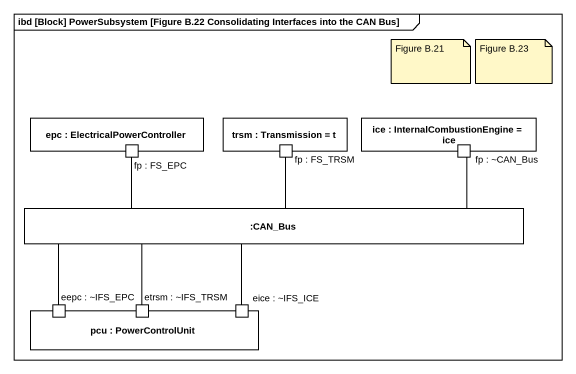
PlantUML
@startuml
mainframe ibd [Block] PowerSubsystem [Figure B.22 Consolidating Interfaces into the CAN Bus]
rectangle "epc : ElectricalPowerController" as epc #FFFFFF {
  port "fp : FS_EPC" as fp_FS_EPC #FFFFFF
}
rectangle "trsm : Transmission = t" as trsm #FFFFFF {
  port "fp : FS_TRSM" as fp_FS_TRSM #FFFFFF
}
rectangle "ice : InternalCombustionEngine = ice" as ice #FFFFFF {
  port "fp : ~CAN_Bus" as fp_CAN_Bus #FFFFFF
}
rectangle ":CAN_Bus" as CAN_Bus #FFFFFF
rectangle "pcu : PowerControlUnit" as pcu #FFFFFF {
  port "eepc : ~IFS_EPC" as eepc_IFS_EPC #FFFFFF
  port "etrsm : ~IFS_TRSM" as etrsm_IFS_TRSM #FFFFFF
  port "eice : ~IFS_ICE" as eice_IFS_ICE #FFFFFF
}
fp_FS_EPC -right- CAN_Bus
fp_FS_TRSM -- CAN_Bus
fp_CAN_Bus -left- CAN_Bus
eepc_IFS_EPC -right- CAN_Bus
etrsm_IFS_TRSM -up- CAN_Bus
eice_IFS_ICE -up- CAN_Bus
note as N1
  Figure B.21
end note
note as N2
  Figure B.23
end note
@enduml
